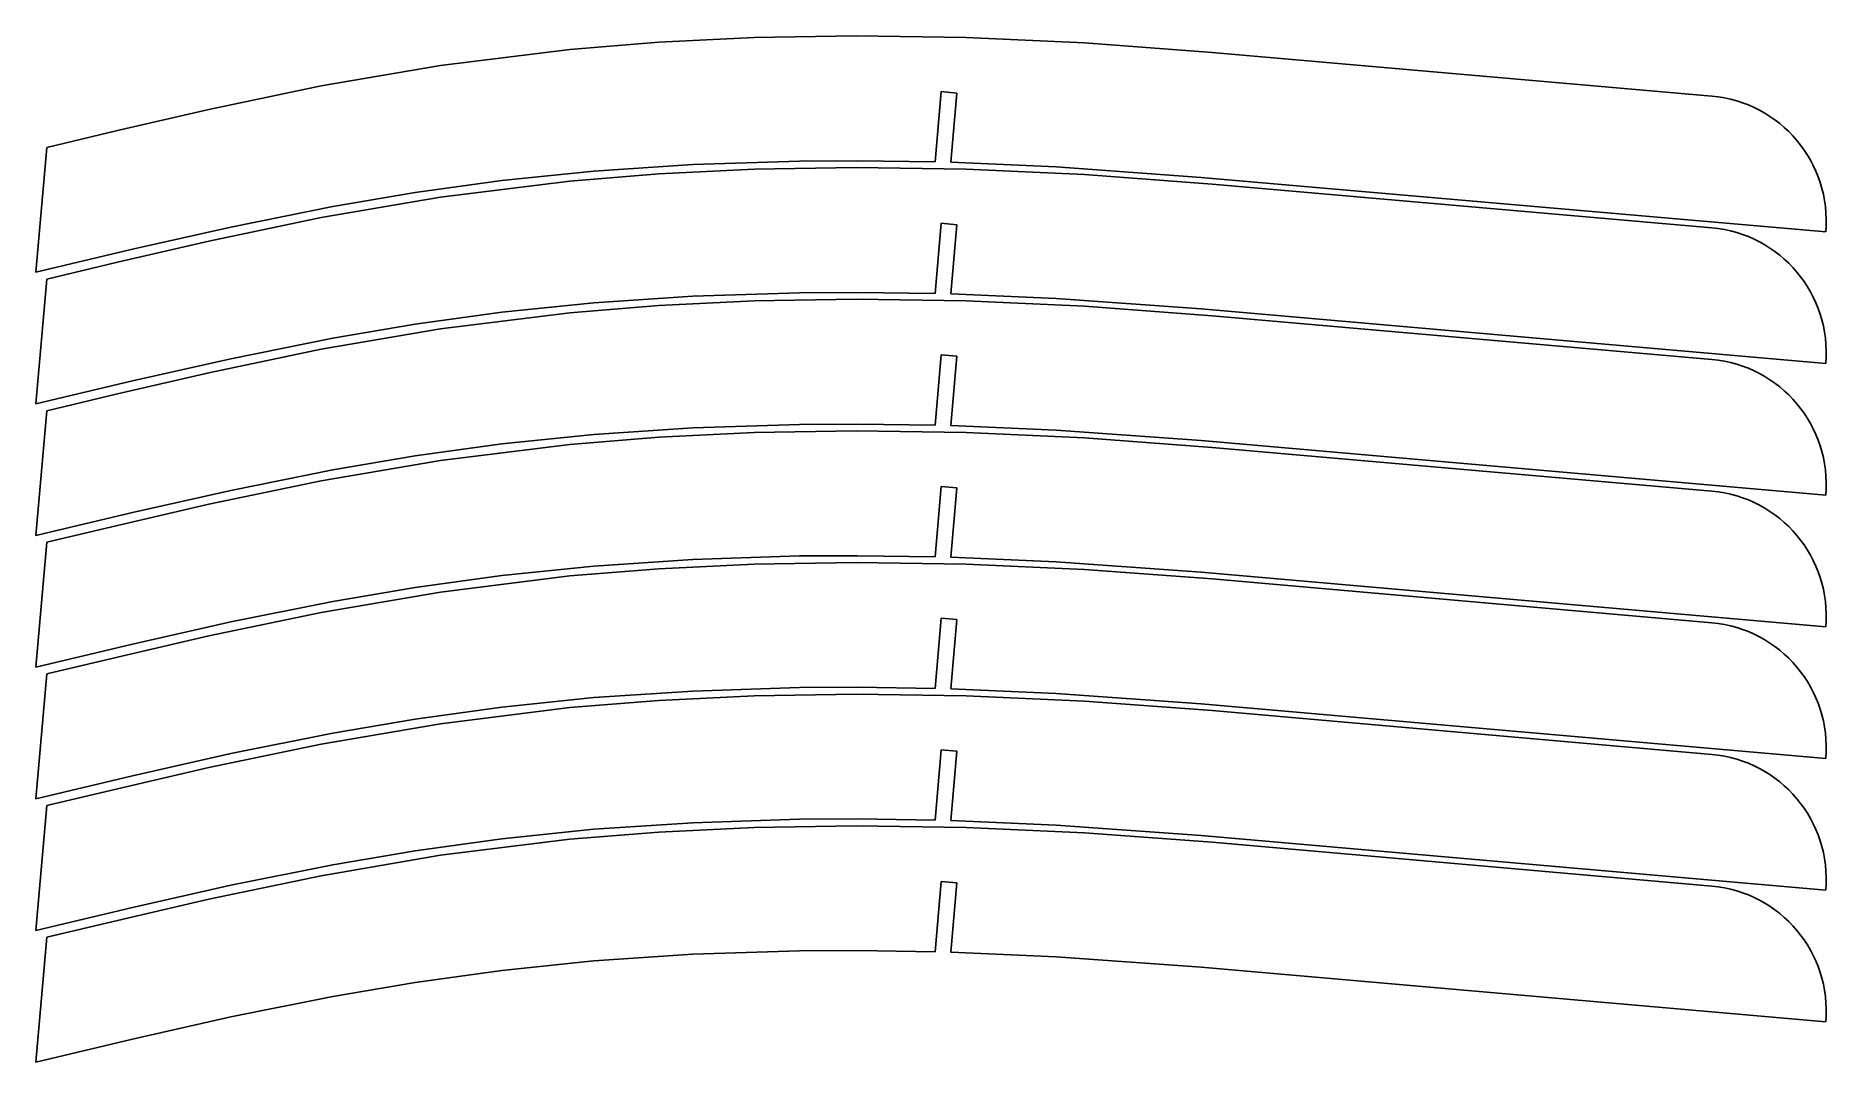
# Model space of a CAD drawing. Extents: x 16.5 to 45.1, y -6.2 to 10.2.
import ezdxf

# ---------------------------------------------------------------- set-up
doc = ezdxf.new("R2010")
doc.units = 0
doc.header["$MEASUREMENT"] = 0
doc.layers.add('MODELSKETCH_VISIBLE', color=7, linetype='CONTINUOUS')

msp = doc.modelspace()

# ---------------------------------------------------------------- linework, layer by layer
at = {"layer": 'MODELSKETCH_VISIBLE'}
for p, q in [((26.466, 10.106), (25.045, 9.99)), ((27.984, 10.18), (26.466, 10.106)), ((29.613, 10.207), (27.984, 10.18)), ((31.366, 10.179), (29.613, 10.207)), ((33.255, 10.093), (31.366, 10.179)), ((35.293, 9.942), (33.255, 10.093)), ((22.981, 9.734), (21.078, 9.408)), ((25.045, 9.99), (22.981, 9.734)), ((35.293, 9.942), (43.262, 9.244)), ((21.078, 9.408), (19.287, 9.033)), ((30.972, 9.316), (30.874, 8.196)), ((31.221, 9.294), (30.972, 9.316)), ((31.221, 9.294), (31.124, 8.189)), ((19.287, 9.033), (17.832, 8.696)), ((17.832, 8.696), (16.701, 8.427)), ((16.527, 6.434), (16.701, 8.427)), ((25.431, 8.049), (23.959, 7.897)), ((26.466, 8.006), (25.045, 7.89)), ((27.009, 8.155), (25.431, 8.049)), ((27.984, 8.08), (26.466, 8.006)), ((28.708, 8.209), (27.009, 8.155)), ((29.613, 8.107), (27.984, 8.08)), ((29.636, 8.214), (28.708, 8.209)), ((31.366, 8.079), (29.613, 8.107)), ((30.874, 8.196), (29.636, 8.214)), ((32.806, 8.116), (31.124, 8.189)), ((33.255, 7.993), (31.366, 8.079)), ((35.118, 7.949), (32.806, 8.116)), ((23.959, 7.897), (22.576, 7.706)), ((25.045, 7.89), (22.981, 7.634)), ((35.293, 7.842), (33.255, 7.993)), ((35.118, 7.949), (45.08, 7.078)), ((35.293, 7.842), (43.262, 7.144)), ((21.267, 7.484), (19.636, 7.156)), ((22.981, 7.634), (21.078, 7.308)), ((22.576, 7.706), (21.267, 7.484)), ((19.636, 7.156), (18.068, 6.801)), ((21.078, 7.308), (19.287, 6.933)), ((30.972, 7.216), (30.874, 6.096)), ((31.221, 7.194), (30.972, 7.216)), ((31.221, 7.194), (31.124, 6.089)), ((19.287, 6.933), (17.832, 6.596)), ((18.068, 6.801), (16.527, 6.434)), ((17.832, 6.596), (16.701, 6.327)), ((16.527, 4.334), (16.701, 6.327)), ((27.009, 6.055), (25.431, 5.949)), ((28.708, 6.109), (27.009, 6.055)), ((29.613, 6.007), (27.984, 5.98)), ((29.636, 6.114), (28.708, 6.109)), ((31.366, 5.979), (29.613, 6.007)), ((30.874, 6.096), (29.636, 6.114)), ((32.806, 6.016), (31.124, 6.089)), ((35.118, 5.849), (32.806, 6.016)), ((23.959, 5.797), (22.576, 5.606)), ((25.045, 5.79), (22.981, 5.534)), ((25.431, 5.949), (23.959, 5.797)), ((26.466, 5.906), (25.045, 5.79)), ((27.984, 5.98), (26.466, 5.906)), ((33.255, 5.893), (31.366, 5.979)), ((35.293, 5.742), (33.255, 5.893)), ((35.118, 5.849), (45.08, 4.978)), ((35.293, 5.742), (43.262, 5.044)), ((22.981, 5.534), (21.078, 5.208)), ((22.576, 5.606), (21.267, 5.384)), ((21.078, 5.208), (19.287, 4.833)), ((21.267, 5.384), (19.636, 5.056)), ((19.636, 5.056), (18.068, 4.701)), ((30.972, 5.116), (30.874, 3.996)), ((31.221, 5.094), (30.972, 5.116)), ((31.221, 5.094), (31.124, 3.989)), ((18.068, 4.701), (16.527, 4.334)), ((19.287, 4.833), (17.832, 4.496)), ((17.832, 4.496), (16.701, 4.227)), ((16.527, 2.234), (16.701, 4.227)), ((28.708, 4.009), (27.009, 3.955)), ((29.636, 4.014), (28.708, 4.009)), ((30.874, 3.996), (29.636, 4.014)), ((25.431, 3.849), (23.959, 3.697)), ((26.466, 3.806), (25.045, 3.69)), ((27.009, 3.955), (25.431, 3.849)), ((27.984, 3.88), (26.466, 3.806)), ((29.613, 3.907), (27.984, 3.88)), ((31.366, 3.879), (29.613, 3.907)), ((32.806, 3.916), (31.124, 3.989)), ((33.255, 3.793), (31.366, 3.879)), ((35.118, 3.749), (32.806, 3.916)), ((35.293, 3.642), (33.255, 3.793)), ((35.118, 3.749), (45.08, 2.878)), ((22.981, 3.434), (21.078, 3.108)), ((22.576, 3.506), (21.267, 3.284)), ((23.959, 3.697), (22.576, 3.506)), ((25.045, 3.69), (22.981, 3.434)), ((35.293, 3.642), (43.262, 2.944)), ((21.267, 3.284), (19.636, 2.956)), ((19.636, 2.956), (18.068, 2.601)), ((21.078, 3.108), (19.287, 2.733)), ((30.972, 3.016), (30.874, 1.896)), ((31.221, 2.994), (30.972, 3.016)), ((31.221, 2.994), (31.124, 1.889)), ((18.068, 2.601), (16.527, 2.234)), ((19.287, 2.733), (17.832, 2.396)), ((17.832, 2.396), (16.701, 2.127)), ((16.527, 0.134), (16.701, 2.127)), ((25.431, 1.749), (23.959, 1.597)), ((27.009, 1.855), (25.431, 1.749)), ((27.984, 1.78), (26.466, 1.706)), ((28.708, 1.909), (27.009, 1.855)), ((29.613, 1.807), (27.984, 1.78)), ((29.636, 1.914), (28.708, 1.909)), ((31.366, 1.779), (29.613, 1.807)), ((30.874, 1.896), (29.636, 1.914)), ((32.806, 1.816), (31.124, 1.889)), ((33.255, 1.693), (31.366, 1.779)), ((35.118, 1.649), (32.806, 1.816)), ((23.959, 1.597), (22.576, 1.406)), ((25.045, 1.59), (22.981, 1.334)), ((26.466, 1.706), (25.045, 1.59)), ((35.293, 1.542), (33.255, 1.693)), ((35.118, 1.649), (45.08, 0.778)), ((35.293, 1.542), (43.262, 0.844)), ((21.267, 1.184), (19.636, 0.856)), ((22.981, 1.334), (21.078, 1.008)), ((22.576, 1.406), (21.267, 1.184)), ((21.078, 1.008), (19.287, 0.633)), ((30.972, 0.916), (30.874, -0.204)), ((31.221, 0.894), (30.972, 0.916)), ((31.221, 0.894), (31.124, -0.211)), ((19.287, 0.633), (17.832, 0.296)), ((19.636, 0.856), (18.068, 0.501)), ((18.068, 0.501), (16.527, 0.134)), ((17.832, 0.296), (16.701, 0.027)), ((16.527, -1.966), (16.701, 0.027)), ((27.009, -0.245), (25.431, -0.351)), ((28.708, -0.191), (27.009, -0.245)), ((29.636, -0.186), (28.708, -0.191)), ((30.874, -0.204), (29.636, -0.186)), ((32.806, -0.284), (31.124, -0.211)), ((35.118, -0.451), (32.806, -0.284)), ((23.959, -0.503), (22.576, -0.694)), ((25.045, -0.51), (22.981, -0.766)), ((25.431, -0.351), (23.959, -0.503)), ((26.466, -0.394), (25.045, -0.51)), ((27.984, -0.32), (26.466, -0.394)), ((29.613, -0.293), (27.984, -0.32)), ((31.366, -0.321), (29.613, -0.293)), ((33.255, -0.407), (31.366, -0.321)), ((35.293, -0.558), (33.255, -0.407)), ((35.118, -0.451), (45.08, -1.322)), ((35.293, -0.558), (43.262, -1.256)), ((22.981, -0.766), (21.078, -1.092)), ((22.576, -0.694), (21.267, -0.916)), ((21.078, -1.092), (19.287, -1.467)), ((21.267, -0.916), (19.636, -1.244)), ((19.636, -1.244), (18.068, -1.599)), ((30.972, -1.184), (30.874, -2.304)), ((31.221, -1.206), (30.972, -1.184)), ((31.221, -1.206), (31.124, -2.311)), ((18.068, -1.599), (16.527, -1.966)), ((19.287, -1.467), (17.832, -1.804)), ((17.832, -1.804), (16.701, -2.073)), ((16.527, -4.066), (16.701, -2.073)), ((25.431, -2.451), (23.959, -2.603)), ((26.466, -2.494), (25.045, -2.61)), ((27.009, -2.345), (25.431, -2.451)), ((27.984, -2.42), (26.466, -2.494)), ((28.708, -2.291), (27.009, -2.345)), ((29.613, -2.393), (27.984, -2.42)), ((29.636, -2.286), (28.708, -2.291)), ((31.366, -2.421), (29.613, -2.393)), ((30.874, -2.304), (29.636, -2.286)), ((32.806, -2.384), (31.124, -2.311)), ((33.255, -2.507), (31.366, -2.421)), ((35.118, -2.551), (32.806, -2.384)), ((35.293, -2.658), (33.255, -2.507)), ((35.118, -2.551), (45.08, -3.422)), ((22.576, -2.794), (21.267, -3.016)), ((23.959, -2.603), (22.576, -2.794)), ((25.045, -2.61), (22.981, -2.866)), ((35.293, -2.658), (43.262, -3.356)), ((21.267, -3.016), (19.636, -3.344)), ((22.981, -2.866), (21.078, -3.192)), ((19.636, -3.344), (18.068, -3.699)), ((21.078, -3.192), (19.287, -3.567)), ((30.972, -3.284), (30.874, -4.404)), ((31.221, -3.306), (30.972, -3.284)), ((31.221, -3.306), (31.124, -4.411)), ((18.068, -3.699), (16.527, -4.066)), ((19.287, -3.567), (17.832, -3.904)), ((17.832, -3.904), (16.701, -4.173)), ((16.527, -6.166), (16.701, -4.173)), ((25.431, -4.551), (23.959, -4.703)), ((27.009, -4.445), (25.431, -4.551)), ((28.708, -4.391), (27.009, -4.445)), ((29.636, -4.386), (28.708, -4.391)), ((30.874, -4.404), (29.636, -4.386)), ((32.806, -4.484), (31.124, -4.411)), ((35.118, -4.651), (32.806, -4.484)), ((23.959, -4.703), (22.576, -4.894)), ((35.118, -4.651), (45.08, -5.522)), ((21.267, -5.116), (19.636, -5.444)), ((22.576, -4.894), (21.267, -5.116)), ((19.636, -5.444), (18.068, -5.799)), ((18.068, -5.799), (16.527, -6.166))]:
    msp.add_line(p, q, dxfattribs=at)
for centre in [(43.088, 7.252), (43.088, 5.152), (43.088, 3.052), (43.088, 0.952), (43.088, -1.148), (43.088, -3.248), (43.088, -5.348)]:
    msp.add_arc(centre, 2, 355, 85, dxfattribs=at)

doc.saveas('drawing.dxf')
